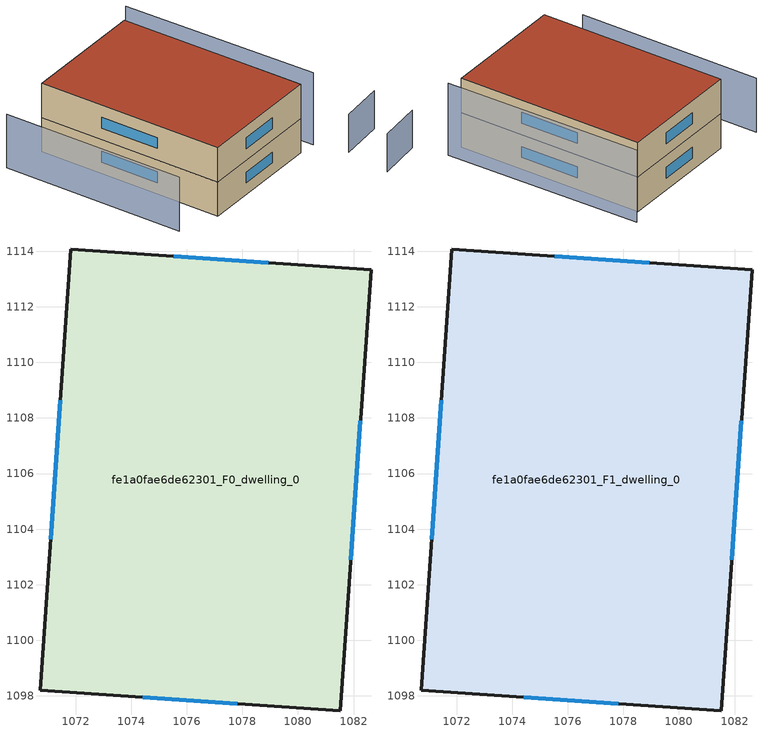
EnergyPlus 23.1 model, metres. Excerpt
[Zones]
fe1a0fae6de62301_F0_dwelling_0
 floor ground (EU_floor_Construction): 1082.63,1113.33 1081.52,1097.46 1070.72,1098.21 1071.83,1114.08 z0
 wall outside (EU_wall_Construction): 1082.63,1113.33 1071.83,1114.08 1070.72,1098.21 1081.52,1097.46 1082.63,1113.33 z0:3
 window (EU_Window_Construction): 1078.93,1113.58 1075.52,1113.82 / 1081.9,1102.89 1082.25,1107.89 / 1074.42,1097.95 1077.82,1097.72 / 1071.45,1108.65 1071.1,1103.64 z1.03:1.97
fe1a0fae6de62301_F1_dwelling_0
 floor to fe1a0fae6de62301_F0_dwelling_0 (EU_floor_Construction): 1082.63,1113.33 1081.52,1097.46 1070.72,1098.21 1071.82,1114.08 z3
 wall outside (EU_wall_Construction): 1082.63,1113.33 1071.83,1114.08 1070.72,1098.21 1081.52,1097.46 1082.63,1113.33 z3:6
 window (EU_Window_Construction): 1078.93,1113.58 1075.52,1113.82 / 1081.9,1102.89 1082.25,1107.89 / 1074.42,1097.95 1077.82,1097.72 / 1071.45,1108.65 1071.1,1103.64 z4.03:4.97
 roof outside (EU_roof_Construction): 1081.52,1097.46 1082.63,1113.33 1071.83,1114.08 1070.72,1098.21 z6
shading: 1083.45,1094.42 1087.26,1094.49 z0:3.3; 1082.99,1097.23 1083.95,1114 z0:6.3; 1068.59,1115.17 1067.5,1099.61 z0:4.7
[Building]
EU S2 Campaign: North Axis=0; Terrain=City; Solar Distribution=FullExterior
[Site:Location]
Cape.Town.Intl.AP: Latitude=-33.965; Longitude=18.602; Time Zone=2; Elevation=46
[SizingPeriod:WeatherFileDays]
AnnualSizingPeriod: Begin Month=1; Begin Day of Month=1; End Month=12; End Day of Month=31; Day of Week for Start Day=Monday; Use Weather File Daylight Saving Period=No; Use Weather File Rain and Snow Indicators=No
[MATERIAL]
EU_InternalMass_Material: Roughness=MediumRough; Thickness=0.1; Conductivity=1; Density=1800; Specific Heat=900; Thermal Absorptance=0.9; Solar Absorptance=0.7; Visible Absorptance=0.7
[MATERIAL:NOMASS] Roughness=MediumRough; Thermal Absorptance=0.9; Solar Absorptance=0.7; Visible Absorptance=0.7
Name | Thermal Resistance
EU_wall_NoMass | 0.493876
EU_roof_NoMass | 0.449382
EU_floor_NoMass | 1.25
[WINDOWMATERIAL:SIMPLEGLAZINGSYSTEM]
EU_Window_SimpleGlazing: UFactor=4.4; Solar Heat Gain Coefficient=0.85; Visible Transmittance=0.85
[CONSTRUCTION]
EU_wall_Construction: EU_wall_NoMass
EU_roof_Construction: EU_roof_NoMass
EU_floor_Construction: EU_floor_NoMass
EU_Window_Construction: EU_Window_SimpleGlazing
EU_InternalMass_Construction: EU_InternalMass_Material
[ZONE] Type=1; Multiplier=1; Ceiling Height=autocalculate; Volume=516.644; Floor Area=autocalculate; Part of Total Floor Area=Yes
fe1a0fae6de62301_F0_dwelling_0; fe1a0fae6de62301_F1_dwelling_0
[INTERNALMASS] Construction=EU_InternalMass_Construction; Surface Area=172.215
Name | Zone or ZoneList
fe1a0fae6de62301_F0_dwelling_0_EU_InternalMass | fe1a0fae6de62301_F0_dwelling_0
fe1a0fae6de62301_F1_dwelling_0_EU_InternalMass | fe1a0fae6de62301_F1_dwelling_0
[OTHEREQUIPMENT] Fuel Type=Electricity; Design Level Calculation Method=Watts/Area; Power per Zone Floor Area=1; Fraction Latent=0; Fraction Radiant=0; Fraction Lost=0; Carbon Dioxide Generation Rate=0; EndUse Subcategory=EU_Step8_InternalGains
Name | Zone or ZoneList or Space or SpaceList | Schedule
EU_Step8_InternalGain_fe1a0fae6de62301_F0_dwelling_0_f000 | fe1a0fae6de62301_F0_dwelling_0 | EU_Step8_GainSchedule_fe1a0fae6de62301_F0_dwelling_0_f000
EU_Step8_InternalGain_fe1a0fae6de62301_F1_dwelling_0_f000 | fe1a0fae6de62301_F1_dwelling_0 | EU_Step8_GainSchedule_fe1a0fae6de62301_F1_dwelling_0_f000
[ZONEVENTILATION:DESIGNFLOWRATE] Schedule=EU_AlwaysOn; Design Flow Rate Calculation Method=AirChanges/Hour; Air Changes per Hour=0.64; Ventilation Type=Natural; Fan Pressure Rise=0; Fan Total Efficiency=1; Constant Term Coefficient=1; Temperature Term Coefficient=0; Velocity Term Coefficient=0; Velocity Squared Term Coefficient=0; Minimum Indoor Temperature=-100; Maximum Indoor Temperature=100; Delta Temperature=-100; Minimum Outdoor Temperature=-100; Maximum Outdoor Temperature=100; Maximum Wind Speed=40
Name | Zone or ZoneList or Space or SpaceList
EU_ConstantAir_fe1a0fae6de62301_F0_dwelling_0 | fe1a0fae6de62301_F0_dwelling_0
EU_ConstantAir_fe1a0fae6de62301_F1_dwelling_0 | fe1a0fae6de62301_F1_dwelling_0
[HVACTEMPLATE:THERMOSTAT] Constant Heating Setpoint=20; Constant Cooling Setpoint=50
EU_HeatOnly_fe1a0fae6de62301_F0_dwelling_0; EU_HeatOnly_fe1a0fae6de62301_F1_dwelling_0
[HVACTEMPLATE:ZONE:IDEALLOADSAIRSYSTEM] System Availability Schedule=EU_AlwaysOn; Maximum Heating Supply Air Temperature=50; Minimum Cooling Supply Air Temperature=13; Maximum Heating Supply Air Humidity Ratio=0.0156; Minimum Cooling Supply Air Humidity Ratio=0.0077; Heating Limit=NoLimit; Cooling Limit=NoLimit; Heating Availability Schedule=EU_AlwaysOn; Cooling Availability Schedule=EU_CoolingOff; Dehumidification Control Type=ConstantSensibleHeatRatio; Cooling Sensible Heat Ratio=0.7; Dehumidification Setpoint=60; Humidification Control Type=None; Humidification Setpoint=30; Outdoor Air Method=None; Outdoor Air Flow Rate per Person=0.00944; Outdoor Air Flow Rate per Zone Floor Area=0; Outdoor Air Flow Rate per Zone=0; Demand Controlled Ventilation Type=None; Outdoor Air Economizer Type=NoEconomizer; Heat Recovery Type=None; Sensible Heat Recovery Effectiveness=0.7; Latent Heat Recovery Effectiveness=0.65
Name | Template Thermostat
fe1a0fae6de62301_F0_dwelling_0 | EU_HeatOnly_fe1a0fae6de62301_F0_dwelling_0
fe1a0fae6de62301_F1_dwelling_0 | EU_HeatOnly_fe1a0fae6de62301_F1_dwelling_0
[SIZING:ZONE] Zone Cooling Design Supply Air Temperature Input Method=SupplyAirTemperature; Zone Cooling Design Supply Air Temperature=13; Zone Heating Design Supply Air Temperature Input Method=SupplyAirTemperature; Zone Heating Design Supply Air Temperature=50; Zone Cooling Design Supply Air Humidity Ratio=0.008; Zone Heating Design Supply Air Humidity Ratio=0.008; Cooling Design Air Flow Method=DesignDay; Cooling Design Air Flow Rate=0; Cooling Minimum Air Flow per Zone Floor Area=0.000762; Cooling Minimum Air Flow=0; Cooling Minimum Air Flow Fraction=0.2; Heating Design Air Flow Method=DesignDay; Heating Design Air Flow Rate=0; Heating Maximum Air Flow per Zone Floor Area=0.002032; Heating Maximum Air Flow=0.141576; Heating Maximum Air Flow Fraction=0.3; Account for Dedicated Outdoor Air System=No; Dedicated Outdoor Air System Control Strategy=NeutralSupplyAir; Dedicated Outdoor Air Low Setpoint Temperature for Design=autosize; Dedicated Outdoor Air High Setpoint Temperature for Design=autosize; Zone Load Sizing Method=Sensible Load Only No Latent Load; Zone Latent Cooling Design Supply Air Humidity Ratio Input Method=HumidityRatioDifference; Zone Cooling Design Supply Air Humidity Ratio Difference=0.005; Zone Latent Heating Design Supply Air Humidity Ratio Input Method=HumidityRatioDifference; Zone Humidification Design Supply Air Humidity Ratio Difference=0.005
fe1a0fae6de62301_F0_dwelling_0; fe1a0fae6de62301_F1_dwelling_0
[SCHEDULE:CONSTANT]
Name | Hourly Value
EU_AlwaysOn | 1
EU_CoolingOff | 0
[SCHEDULE:FILE] Column Number=1; Rows to Skip at Top=0; Number of Hours of Data=8760; Column Separator=Comma; Interpolate to Timestep=No; Minutes per Item=60; Adjust Schedule for Daylight Savings=Yes
Name | File
EU_Step8_GainSchedule_fe1a0fae6de62301_F0_dwelling_0_f000 | ../../schedules/fe1a0fae6de62301/fe1a0fae6de62301_F0_dwelling_0_f000_gain.csv
EU_Step8_GainSchedule_fe1a0fae6de62301_F1_dwelling_0_f000 | ../../schedules/fe1a0fae6de62301/fe1a0fae6de62301_F1_dwelling_0_f000_gain.csv
